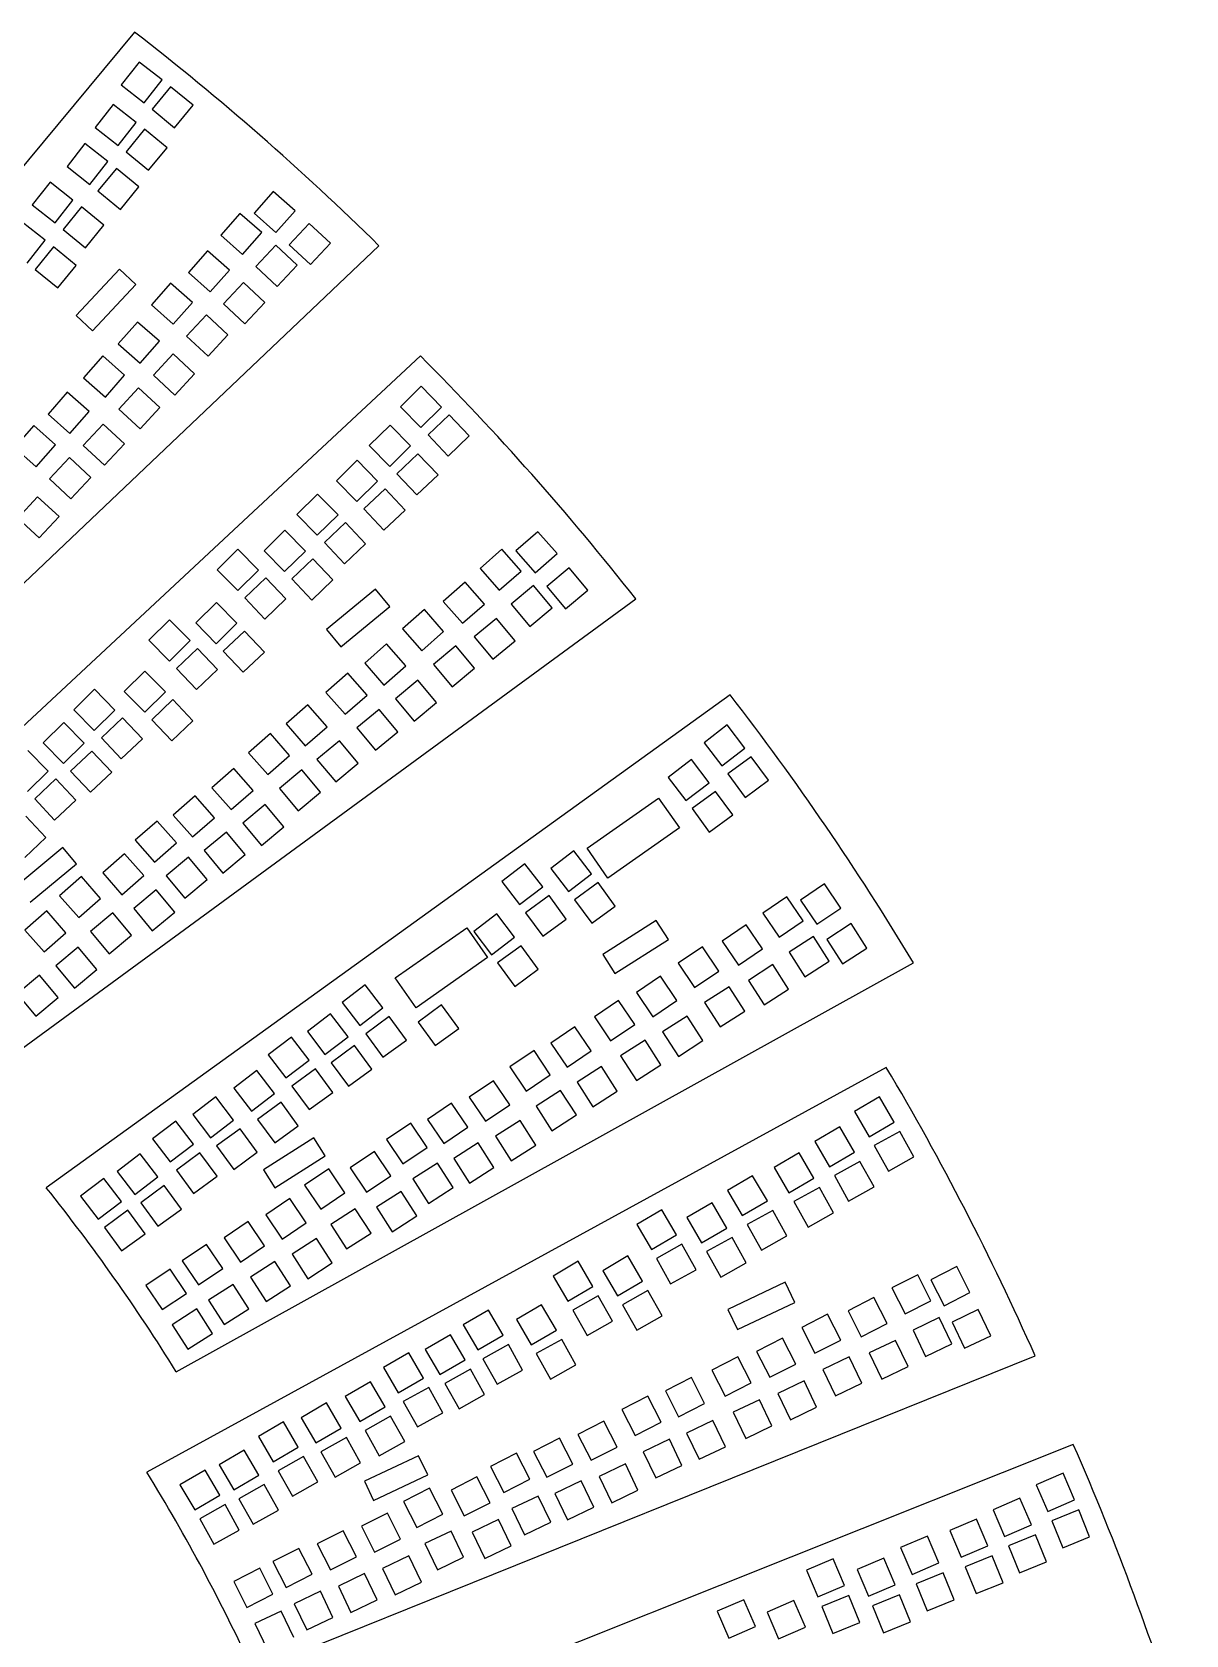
# Model space of a CAD drawing. Extents: x -234 to 632, y -244 to 547.
# Drawn here: x 454.2 to 612.7, y 295 to 515.2 of the extents above; entities that cross this region are included whole.
import ezdxf

# ---------------------------------------------------------------- set-up
doc = ezdxf.new("R2010")
doc.units = 0
doc.layers.get('0').update_dxf_attribs({"linetype": 'CONTINUOUS'})

msp = doc.modelspace()

# ---------------------------------------------------------------- linework, layer by layer
at = {"color": 7, "linetype": 'CONTINUOUS'}
for p, q in [((468.25, 515.23), (394.24, 426.14)), ((468.89, 511.11), (466.42, 507.96)), ((472.03, 508.64), (468.89, 511.11)), ((469.56, 505.49), (472.03, 508.64)), ((466.42, 507.96), (469.56, 505.49)), ((473.19, 507.71), (470.66, 504.62)), ((476.29, 505.18), (473.19, 507.71)), ((465.32, 505.26), (462.85, 502.12)), ((468.47, 502.8), (465.32, 505.26)), ((470.66, 504.62), (473.75, 502.08)), ((473.75, 502.08), (476.29, 505.18)), ((462.85, 502.12), (466, 499.65)), ((466, 499.65), (468.47, 502.8)), ((461.45, 499.9), (458.98, 496.75)), ((464.6, 497.43), (461.45, 499.9)), ((469.63, 501.87), (467.09, 498.77)), ((472.72, 499.33), (469.63, 501.87)), ((467.09, 498.77), (470.19, 496.24)), ((470.19, 496.24), (472.72, 499.33)), ((458.98, 496.75), (462.13, 494.28)), ((462.13, 494.28), (464.6, 497.43)), ((465.76, 496.5), (463.22, 493.41)), ((468.85, 493.97), (465.76, 496.5)), ((456.65, 494.61), (454.18, 491.47)), ((459.8, 492.14), (456.65, 494.61)), ((463.22, 493.41), (466.32, 490.87)), ((466.32, 490.87), (468.85, 493.97)), ((487.31, 493.33), (484.67, 490.33)), ((490.31, 490.68), (487.31, 493.33)), ((454.18, 491.47), (457.33, 489)), ((457.33, 489), (459.8, 492.14)), ((460.96, 491.21), (458.43, 488.12)), ((464.05, 488.68), (460.96, 491.21)), ((455.98, 486.64), (452.83, 489.11)), ((482.74, 490.32), (480.1, 487.32)), ((485.74, 487.68), (482.74, 490.32)), ((484.67, 490.33), (487.67, 487.68)), ((487.67, 487.68), (490.31, 490.68)), ((492.23, 488.95), (489.51, 486.02)), ((495.16, 486.23), (492.23, 488.95)), ((453.51, 483.49), (455.98, 486.64)), ((458.43, 488.12), (461.52, 485.59)), ((461.52, 485.59), (464.05, 488.68)), ((480.1, 487.32), (483.09, 484.68)), ((483.09, 484.68), (485.74, 487.68)), ((417.85, 406.15), (501.84, 485.88)), ((457.14, 485.71), (454.6, 482.61)), ((460.23, 483.17), (457.14, 485.71)), ((478.3, 485.19), (475.65, 482.19)), ((481.3, 482.54), (478.3, 485.19)), ((487.65, 485.94), (484.93, 483.01)), ((490.59, 483.22), (487.65, 485.94)), ((489.51, 486.02), (492.44, 483.3)), ((492.44, 483.3), (495.16, 486.23)), ((454.6, 482.61), (457.7, 480.08)), ((457.7, 480.08), (460.23, 483.17)), ((466.19, 482.67), (460.23, 476.3)), ((468.44, 480.56), (466.19, 482.67)), ((478.65, 479.54), (481.3, 482.54)), ((484.93, 483.01), (487.87, 480.29)), ((487.87, 480.29), (490.59, 483.22)), ((462.49, 474.19), (468.44, 480.56)), ((473.22, 480.74), (470.57, 477.74)), ((476.22, 478.09), (473.22, 480.74)), ((475.65, 482.19), (478.65, 479.54)), ((483.21, 480.81), (480.49, 477.87)), ((486.14, 478.09), (483.21, 480.81)), ((473.57, 475.09), (476.22, 478.09)), ((480.49, 477.87), (483.42, 475.15)), ((483.42, 475.15), (486.14, 478.09)), ((460.23, 476.3), (462.49, 474.19)), ((470.57, 477.74), (473.57, 475.09)), ((478.13, 476.36), (475.41, 473.43)), ((481.07, 473.64), (478.13, 476.36)), ((468.67, 475.39), (466.02, 472.39)), ((471.67, 472.75), (468.67, 475.39)), ((475.41, 473.43), (478.35, 470.71)), ((478.35, 470.71), (481.07, 473.64)), ((466.02, 472.39), (469.02, 469.75)), ((469.02, 469.75), (471.67, 472.75)), ((507.53, 470.73), (422.79, 391.79)), ((463.91, 470.74), (461.26, 467.74)), ((466.9, 468.09), (463.91, 470.74)), ((473.58, 471.01), (470.86, 468.08)), ((476.51, 468.29), (473.58, 471.01)), ((461.26, 467.74), (464.26, 465.09)), ((464.26, 465.09), (466.9, 468.09)), ((470.86, 468.08), (473.79, 465.36)), ((473.79, 465.36), (476.51, 468.29)), ((459.01, 465.74), (456.37, 462.74)), ((462.01, 463.09), (459.01, 465.74)), ((468.82, 466.36), (466.1, 463.43)), ((471.75, 463.64), (468.82, 466.36)), ((507.64, 466.57), (504.8, 463.76)), ((510.45, 463.72), (507.64, 466.57)), ((456.37, 462.74), (459.37, 460.09)), ((459.37, 460.09), (462.01, 463.09)), ((466.1, 463.43), (469.03, 460.71)), ((469.03, 460.71), (471.75, 463.64)), ((504.8, 463.76), (507.6, 460.91)), ((507.6, 460.91), (510.45, 463.72)), ((511.48, 462.65), (508.58, 459.9)), ((514.23, 459.74), (511.48, 462.65)), ((454.4, 461.16), (451.75, 458.16)), ((457.4, 458.51), (454.4, 461.16)), ((463.93, 461.36), (461.21, 458.43)), ((466.86, 458.64), (463.93, 461.36)), ((503.36, 461.22), (500.51, 458.42)), ((506.17, 458.37), (503.36, 461.22)), ((451.75, 458.16), (454.75, 455.51)), ((454.75, 455.51), (457.4, 458.51)), ((461.21, 458.43), (464.14, 455.71)), ((464.14, 455.71), (466.86, 458.64)), ((500.51, 458.42), (503.32, 455.57)), ((503.32, 455.57), (506.17, 458.37)), ((508.58, 459.9), (511.33, 456.99)), ((511.33, 456.99), (514.23, 459.74)), ((459.31, 456.78), (456.59, 453.84)), ((462.24, 454.06), (459.31, 456.78)), ((498.84, 456.4), (495.99, 453.59)), ((501.65, 453.55), (498.84, 456.4)), ((507.2, 457.31), (504.29, 454.56)), ((509.95, 454.4), (507.2, 457.31)), ((456.59, 453.84), (459.52, 451.12)), ((459.52, 451.12), (462.24, 454.06)), ((495.99, 453.59), (498.8, 450.74)), ((504.29, 454.56), (507.04, 451.65)), ((507.04, 451.65), (509.95, 454.4)), ((454.94, 451.38), (452.22, 448.45)), ((457.88, 448.66), (454.94, 451.38)), ((493.41, 451.76), (490.56, 448.95)), ((496.22, 448.91), (493.41, 451.76)), ((498.8, 450.74), (501.65, 453.55)), ((502.68, 452.48), (499.78, 449.73)), ((505.43, 449.57), (502.68, 452.48)), ((499.78, 449.73), (502.52, 446.82)), ((502.52, 446.82), (505.43, 449.57)), ((452.22, 448.45), (455.16, 445.73)), ((455.16, 445.73), (457.88, 448.66)), ((490.56, 448.95), (493.37, 446.11)), ((493.37, 446.11), (496.22, 448.91)), ((497.25, 447.84), (494.34, 445.1)), ((500, 444.94), (497.25, 447.84)), ((488.92, 446.79), (486.07, 443.98)), ((491.73, 443.94), (488.92, 446.79)), ((494.34, 445.1), (497.09, 442.19)), ((497.09, 442.19), (500, 444.94)), ((523.66, 446.59), (520.65, 443.95)), ((526.3, 443.58), (523.66, 446.59)), ((482.47, 444.17), (479.62, 441.37)), ((485.28, 441.32), (482.47, 444.17)), ((486.07, 443.98), (488.88, 441.13)), ((488.88, 441.13), (491.73, 443.94)), ((492.76, 442.87), (489.85, 440.12)), ((495.51, 439.96), (492.76, 442.87)), ((518.74, 444.19), (515.74, 441.55)), ((521.38, 441.18), (518.74, 444.19)), ((520.65, 443.95), (523.29, 440.94)), ((523.29, 440.94), (526.3, 443.58)), ((479.62, 441.37), (482.43, 438.52)), ((482.43, 438.52), (485.28, 441.32)), ((515.74, 441.55), (518.37, 438.54)), ((518.37, 438.54), (521.38, 441.18)), ((527.97, 441.62), (524.9, 439.05)), ((530.54, 438.55), (527.97, 441.62)), ((486.31, 440.25), (483.4, 437.51)), ((489.06, 437.35), (486.31, 440.25)), ((489.85, 440.12), (492.6, 437.21)), ((492.6, 437.21), (495.51, 439.96)), ((501.35, 438.7), (494.63, 433.15)), ((503.32, 436.32), (501.35, 438.7)), ((513.68, 439.66), (510.68, 437.02)), ((516.32, 436.65), (513.68, 439.66)), ((523.06, 439.22), (519.99, 436.66)), ((525.62, 436.15), (523.06, 439.22)), ((524.9, 439.05), (527.47, 435.98)), ((527.47, 435.98), (530.54, 438.55)), ((443.67, 368.95), (537.12, 437.35)), ((479.51, 436.86), (476.67, 434.06)), ((482.32, 434.01), (479.51, 436.86)), ((483.4, 437.51), (486.15, 434.6)), ((486.15, 434.6), (489.06, 437.35)), ((496.6, 430.77), (503.32, 436.32)), ((510.68, 437.02), (513.31, 434.01)), ((513.31, 434.01), (516.32, 436.65)), ((519.99, 436.66), (522.55, 433.59)), ((522.55, 433.59), (525.62, 436.15)), ((473.08, 434.48), (470.24, 431.67)), ((475.89, 431.63), (473.08, 434.48)), ((476.67, 434.06), (479.47, 431.21)), ((479.47, 431.21), (482.32, 434.01)), ((508.08, 435.89), (505.07, 433.25)), ((510.72, 432.88), (508.08, 435.89)), ((518, 434.69), (514.93, 432.13)), ((520.56, 431.62), (518, 434.69)), ((470.24, 431.67), (473.04, 428.82)), ((473.04, 428.82), (475.89, 431.63)), ((483.35, 432.94), (480.45, 430.2)), ((486.1, 430.04), (483.35, 432.94)), ((494.63, 433.15), (496.6, 430.77)), ((505.07, 433.25), (507.71, 430.25)), ((507.71, 430.25), (510.72, 432.88)), ((514.93, 432.13), (517.49, 429.06)), ((517.49, 429.06), (520.56, 431.62)), ((476.92, 430.56), (474.02, 427.81)), ((479.67, 427.65), (476.92, 430.56)), ((480.45, 430.2), (483.2, 427.29)), ((483.2, 427.29), (486.1, 430.04)), ((502.88, 431.17), (499.88, 428.53)), ((505.52, 428.16), (502.88, 431.17)), ((512.4, 430.92), (509.33, 428.36)), ((514.96, 427.85), (512.4, 430.92)), ((469.69, 427.44), (466.84, 424.63)), ((472.5, 424.59), (469.69, 427.44)), ((474.02, 427.81), (476.77, 424.91)), ((476.77, 424.91), (479.67, 427.65)), ((497.57, 427.16), (494.56, 424.52)), ((500.21, 424.15), (497.57, 427.16)), ((499.88, 428.53), (502.51, 425.52)), ((502.51, 425.52), (505.52, 428.16)), ((509.33, 428.36), (511.89, 425.29)), ((511.89, 425.29), (514.96, 427.85)), ((507.2, 426.2), (504.13, 423.64)), ((509.76, 423.13), (507.2, 426.2)), ((550.08, 424.19), (456.13, 356.46)), ((462.76, 424.94), (459.91, 422.14)), ((465.57, 422.09), (462.76, 424.94)), ((466.84, 424.63), (469.65, 421.78)), ((469.65, 421.78), (472.5, 424.59)), ((473.53, 423.52), (470.62, 420.77)), ((476.28, 420.61), (473.53, 423.52)), ((492.08, 422.82), (489.07, 420.18)), ((494.72, 419.81), (492.08, 422.82)), ((494.56, 424.52), (497.2, 421.51)), ((497.2, 421.51), (500.21, 424.15)), ((504.13, 423.64), (506.69, 420.57)), ((506.69, 420.57), (509.76, 423.13)), ((459.91, 422.14), (462.72, 419.29)), ((462.72, 419.29), (465.57, 422.09)), ((466.6, 421.02), (463.7, 418.28)), ((469.35, 418.12), (466.6, 421.02)), ((470.62, 420.77), (473.37, 417.86)), ((473.37, 417.86), (476.28, 420.61)), ((501.88, 422.19), (498.81, 419.63)), ((504.45, 419.12), (501.88, 422.19)), ((458.54, 420.38), (455.69, 417.57)), ((461.34, 417.53), (458.54, 420.38)), ((486.92, 418.86), (483.91, 416.23)), ((489.56, 415.86), (486.92, 418.86)), ((489.07, 420.18), (491.71, 417.18)), ((491.71, 417.18), (494.72, 419.81)), ((498.81, 419.63), (501.37, 416.56)), ((501.37, 416.56), (504.45, 419.12)), ((549.67, 420.04), (546.5, 417.61)), ((552.1, 416.86), (549.67, 420.04)), ((456.41, 413.7), (453.6, 416.55)), ((455.69, 417.57), (458.49, 414.73)), ((458.49, 414.73), (461.34, 417.53)), ((462.38, 416.46), (459.47, 413.72)), ((465.12, 413.56), (462.38, 416.46)), ((463.7, 418.28), (466.44, 415.37)), ((466.44, 415.37), (469.35, 418.12)), ((483.91, 416.23), (486.55, 413.22)), ((496.4, 417.85), (493.32, 415.29)), ((498.96, 414.78), (496.4, 417.85)), ((546.5, 417.61), (548.93, 414.44)), ((548.93, 414.44), (552.1, 416.86)), ((481.9, 414.07), (478.89, 411.43)), ((484.54, 411.06), (481.9, 414.07)), ((486.55, 413.22), (489.56, 415.86)), ((493.32, 415.29), (495.89, 412.22)), ((495.89, 412.22), (498.96, 414.78)), ((544.76, 415.28), (541.58, 412.85)), ((547.19, 412.1), (544.76, 415.28)), ((552.99, 415.67), (549.77, 413.31)), ((555.36, 412.45), (552.99, 415.67)), ((453.56, 410.89), (456.41, 413.7)), ((457.44, 412.63), (454.54, 409.88)), ((460.19, 409.72), (457.44, 412.63)), ((459.47, 413.72), (462.22, 410.81)), ((462.22, 410.81), (465.12, 413.56)), ((491.23, 413.9), (488.16, 411.33)), ((493.8, 410.82), (491.23, 413.9)), ((541.58, 412.85), (544.01, 409.67)), ((544.01, 409.67), (547.19, 412.1)), ((549.77, 413.31), (552.13, 410.08)), ((552.13, 410.08), (555.36, 412.45)), ((454.54, 409.88), (457.28, 406.97)), ((457.28, 406.97), (460.19, 409.72)), ((476.59, 410.31), (473.58, 407.67)), ((479.22, 407.3), (476.59, 410.31)), ((478.89, 411.43), (481.53, 408.42)), ((481.53, 408.42), (484.54, 411.06)), ((488.16, 411.33), (490.73, 408.26)), ((490.73, 408.26), (493.8, 410.82)), ((530.43, 403.1), (540.25, 409.99)), ((540.25, 409.99), (543.12, 405.9)), ((548.08, 410.91), (544.85, 408.55)), ((550.44, 407.68), (548.08, 410.91)), ((456.07, 404.59), (453.33, 407.5)), ((473.58, 407.67), (476.22, 404.66)), ((486.22, 409.1), (483.14, 406.54)), ((488.78, 406.03), (486.22, 409.1)), ((544.85, 408.55), (547.21, 405.32)), ((547.21, 405.32), (550.44, 407.68)), ((471.37, 406.84), (468.36, 404.21)), ((474, 403.84), (471.37, 406.84)), ((476.22, 404.66), (479.22, 407.3)), ((480.9, 405.34), (477.83, 402.78)), ((483.47, 402.27), (480.9, 405.34)), ((483.14, 406.54), (485.71, 403.47)), ((485.71, 403.47), (488.78, 406.03)), ((543.12, 405.9), (533.3, 399.01)), ((458.41, 403.2), (452.07, 397.96)), ((453.17, 401.84), (456.07, 404.59)), ((460.27, 400.95), (458.41, 403.2)), ((468.36, 404.21), (471, 401.2)), ((471, 401.2), (474, 403.84)), ((533.3, 399.01), (530.43, 403.1)), ((453.94, 395.71), (460.27, 400.95)), ((466.89, 402.36), (463.89, 399.72)), ((469.53, 399.35), (466.89, 402.36)), ((475.68, 401.88), (472.61, 399.31)), ((478.24, 398.81), (475.68, 401.88)), ((477.83, 402.78), (480.39, 399.7)), ((480.39, 399.7), (483.47, 402.27)), ((521.9, 400.97), (518.72, 398.54)), ((524.33, 397.8), (521.9, 400.97)), ((528.62, 402.76), (525.44, 400.33)), ((531.05, 399.58), (528.62, 402.76)), ((460.96, 399.22), (457.95, 396.59)), ((463.6, 396.22), (460.96, 399.22)), ((463.89, 399.72), (466.52, 396.71)), ((466.52, 396.71), (469.53, 399.35)), ((472.61, 399.31), (475.17, 396.24)), ((475.17, 396.24), (478.24, 398.81)), ((518.72, 398.54), (521.15, 395.37)), ((525.44, 400.33), (527.87, 397.15)), ((527.87, 397.15), (531.05, 399.58)), ((457.95, 396.59), (460.59, 393.58)), ((471.21, 397.39), (468.14, 394.83)), ((473.77, 394.32), (471.21, 397.39)), ((521.15, 395.37), (524.33, 397.8)), ((525.22, 396.61), (521.99, 394.24)), ((527.58, 393.38), (525.22, 396.61)), ((531.94, 398.39), (528.71, 396.03)), ((534.3, 395.16), (531.94, 398.39)), ((557.89, 396.45), (554.57, 394.21)), ((560.13, 393.14), (557.89, 396.45)), ((563.06, 398.21), (559.75, 395.97)), ((565.3, 394.9), (563.06, 398.21)), ((456.19, 394.5), (453.18, 391.86)), ((458.83, 391.49), (456.19, 394.5)), ((460.59, 393.58), (463.6, 396.22)), ((465.28, 394.26), (462.2, 391.69)), ((467.84, 391.19), (465.28, 394.26)), ((468.14, 394.83), (470.7, 391.76)), ((470.7, 391.76), (473.77, 394.32)), ((521.99, 394.24), (524.35, 391.02)), ((528.71, 396.03), (531.08, 392.8)), ((531.08, 392.8), (534.3, 395.16)), ((554.57, 394.21), (556.81, 390.9)), ((559.75, 395.97), (561.99, 392.66)), ((561.99, 392.66), (565.3, 394.9)), ((504.07, 385.29), (513.9, 392.18)), ((513.9, 392.18), (516.77, 388.09)), ((518.05, 394.09), (514.87, 391.66)), ((520.48, 390.91), (518.05, 394.09)), ((524.35, 391.02), (527.58, 393.38)), ((539.94, 393.18), (532.58, 388.51)), ((541.6, 390.58), (539.94, 393.18)), ((552.3, 392.59), (548.99, 390.35)), ((554.54, 389.27), (552.3, 392.59)), ((556.81, 390.9), (560.13, 393.14)), ((566.72, 392.75), (563.36, 390.59)), ((568.88, 389.38), (566.72, 392.75)), ((453.18, 391.86), (455.82, 388.86)), ((455.82, 388.86), (458.83, 391.49)), ((462.2, 391.69), (464.77, 388.62)), ((464.77, 388.62), (467.84, 391.19)), ((514.87, 391.66), (517.3, 388.48)), ((517.3, 388.48), (520.48, 390.91)), ((521.37, 389.72), (518.14, 387.36)), ((523.73, 386.49), (521.37, 389.72)), ((534.24, 385.9), (541.6, 390.58)), ((548.99, 390.35), (551.23, 387.03)), ((561.55, 390.98), (558.18, 388.82)), ((563.7, 387.61), (561.55, 390.98)), ((563.36, 390.59), (565.51, 387.22)), ((460.51, 389.53), (457.44, 386.97)), ((463.07, 386.46), (460.51, 389.53)), ((516.77, 388.09), (506.94, 381.2)), ((532.58, 388.51), (534.24, 385.9)), ((546.27, 389.55), (542.96, 387.31)), ((548.51, 386.24), (546.27, 389.55)), ((551.23, 387.03), (554.54, 389.27)), ((558.18, 388.82), (560.34, 385.45)), ((560.34, 385.45), (563.7, 387.61)), ((565.51, 387.22), (568.88, 389.38)), ((455.21, 385.68), (452.14, 383.12)), ((457.78, 382.61), (455.21, 385.68)), ((457.44, 386.97), (460, 383.9)), ((460, 383.9), (463.07, 386.46)), ((473.99, 331.2), (575.27, 387.37)), ((518.14, 387.36), (520.5, 384.13)), ((520.5, 384.13), (523.73, 386.49)), ((540.52, 385.52), (537.21, 383.28)), ((542.76, 382.2), (540.52, 385.52)), ((542.96, 387.31), (545.2, 384)), ((545.2, 384), (548.51, 386.24)), ((555.96, 387.12), (552.59, 384.96)), ((558.12, 383.75), (555.96, 387.12)), ((452.14, 383.12), (454.71, 380.05)), ((499.94, 384.36), (496.76, 381.93)), ((502.37, 381.18), (499.94, 384.36)), ((506.94, 381.2), (504.07, 385.29)), ((537.21, 383.28), (539.45, 379.96)), ((549.93, 384.08), (546.56, 381.92)), ((552.09, 380.72), (549.93, 384.08)), ((552.59, 384.96), (554.75, 381.59)), ((554.75, 381.59), (558.12, 383.75)), ((454.71, 380.05), (457.78, 382.61)), ((496.76, 381.93), (499.19, 378.75)), ((499.19, 378.75), (502.37, 381.18)), ((510.44, 381.6), (507.21, 379.24)), ((512.8, 378.37), (510.44, 381.6)), ((534.75, 382.2), (531.43, 379.96)), ((536.99, 378.89), (534.75, 382.2)), ((539.45, 379.96), (542.76, 382.2)), ((546.56, 381.92), (548.72, 378.56)), ((495.17, 380.36), (492, 377.94)), ((497.6, 377.19), (495.17, 380.36)), ((503.26, 379.99), (500.03, 377.63)), ((505.62, 376.76), (503.26, 379.99)), ((507.21, 379.24), (509.58, 376.01)), ((531.43, 379.96), (533.67, 376.65)), ((533.67, 376.65), (536.99, 378.89)), ((544.18, 380.05), (540.81, 377.89)), ((546.34, 376.68), (544.18, 380.05)), ((548.72, 378.56), (552.09, 380.72)), ((489.8, 377.18), (486.62, 374.75)), ((492.23, 374), (489.8, 377.18)), ((492, 377.94), (494.42, 374.76)), ((494.42, 374.76), (497.6, 377.19)), ((500.03, 377.63), (502.39, 374.4)), ((502.39, 374.4), (505.62, 376.76)), ((509.58, 376.01), (512.8, 378.37)), ((528.76, 378.59), (525.45, 376.35)), ((531, 375.27), (528.76, 378.59)), ((538.41, 376.73), (535.04, 374.58)), ((540.56, 373.37), (538.41, 376.73)), ((540.81, 377.89), (542.97, 374.52)), ((542.97, 374.52), (546.34, 376.68)), ((486.62, 374.75), (489.05, 371.57)), ((498.49, 376), (495.26, 373.63)), ((500.86, 372.77), (498.49, 376)), ((523.14, 375.31), (519.83, 373.07)), ((525.38, 371.99), (523.14, 375.31)), ((525.45, 376.35), (527.69, 373.03)), ((527.69, 373.03), (531, 375.27)), ((535.04, 374.58), (537.2, 371.21)), ((571.54, 373.01), (469.96, 317.39)), ((485.07, 372.6), (481.89, 370.17)), ((487.5, 369.42), (485.07, 372.6)), ((489.05, 371.57), (492.23, 374)), ((493.12, 372.81), (489.89, 370.45)), ((495.48, 369.58), (493.12, 372.81)), ((495.26, 373.63), (497.63, 370.41)), ((497.63, 370.41), (500.86, 372.77)), ((519.83, 373.07), (522.07, 369.75)), ((532.42, 373.12), (529.05, 370.96)), ((534.58, 369.75), (532.42, 373.12)), ((537.2, 371.21), (540.56, 373.37)), ((481.89, 370.17), (484.32, 366.99)), ((489.89, 370.45), (492.25, 367.22)), ((517.56, 371.18), (514.25, 368.94)), ((519.81, 367.86), (517.56, 371.18)), ((522.07, 369.75), (525.38, 371.99)), ((529.05, 370.96), (531.21, 367.59)), ((479.43, 368.95), (476.25, 366.52)), ((481.85, 365.77), (479.43, 368.95)), ((484.32, 366.99), (487.5, 369.42)), ((488.39, 368.23), (485.16, 365.87)), ((490.75, 365), (488.39, 368.23)), ((492.25, 367.22), (495.48, 369.58)), ((511.82, 368.11), (508.51, 365.87)), ((514.06, 364.8), (511.82, 368.11)), ((514.25, 368.94), (516.49, 365.62)), ((516.49, 365.62), (519.81, 367.86)), ((526.8, 369.84), (523.44, 367.68)), ((528.96, 366.47), (526.8, 369.84)), ((531.21, 367.59), (534.58, 369.75)), ((570.62, 368.95), (567.17, 366.93)), ((572.64, 365.5), (570.62, 368.95)), ((473.92, 365.64), (470.74, 363.21)), ((476.35, 362.47), (473.92, 365.64)), ((476.25, 366.52), (478.68, 363.34)), ((478.68, 363.34), (481.85, 365.77)), ((485.16, 365.87), (487.53, 362.64)), ((508.51, 365.87), (510.75, 362.56)), ((521.22, 365.71), (517.86, 363.55)), ((523.38, 362.34), (521.22, 365.71)), ((523.44, 367.68), (525.59, 364.31)), ((525.59, 364.31), (528.96, 366.47)), ((567.17, 366.93), (569.19, 363.48)), ((569.19, 363.48), (572.64, 365.5)), ((482.75, 364.58), (479.52, 362.22)), ((485.11, 361.35), (482.75, 364.58)), ((492.9, 363.33), (485.96, 358.92)), ((487.53, 362.64), (490.75, 365)), ((494.46, 360.86), (492.9, 363.33)), ((506.21, 365.33), (502.89, 363.09)), ((508.45, 362.01), (506.21, 365.33)), ((510.75, 362.56), (514.06, 364.8)), ((517.86, 363.55), (520.02, 360.18)), ((565.15, 364.83), (561.7, 362.81)), ((567.17, 361.37), (565.15, 364.83)), ((573.38, 364.21), (569.88, 362.26)), ((575.32, 360.71), (573.38, 364.21)), ((469.03, 361.14), (465.85, 358.71)), ((471.46, 357.96), (469.03, 361.14)), ((470.74, 363.21), (473.17, 360.04)), ((473.17, 360.04), (476.35, 362.47)), ((477.24, 361.27), (474.01, 358.91)), ((479.6, 358.05), (477.24, 361.27)), ((479.52, 362.22), (481.88, 358.99)), ((481.88, 358.99), (485.11, 361.35)), ((501.21, 361.44), (497.9, 359.2)), ((503.45, 358.12), (501.21, 361.44)), ((502.89, 363.09), (505.13, 359.77)), ((505.13, 359.77), (508.45, 362.01)), ((515.48, 362.64), (512.11, 360.48)), ((517.64, 359.27), (515.48, 362.64)), ((520.02, 360.18), (523.38, 362.34)), ((559.59, 361.26), (556.13, 359.24)), ((561.6, 357.81), (559.59, 361.26)), ((561.7, 362.81), (563.72, 359.35)), ((563.72, 359.35), (567.17, 361.37)), ((569.88, 362.26), (571.83, 358.77)), ((474.01, 358.91), (476.37, 355.68)), ((485.96, 358.92), (487.52, 356.46)), ((487.52, 356.46), (494.46, 360.86)), ((494.93, 359.07), (491.62, 356.83)), ((497.17, 355.76), (494.93, 359.07)), ((497.9, 359.2), (500.14, 355.88)), ((509.87, 359.86), (506.5, 357.7)), ((512.03, 356.49), (509.87, 359.86)), ((512.11, 360.48), (514.27, 357.12)), ((514.27, 357.12), (517.64, 359.27)), ((556.13, 359.24), (558.15, 355.79)), ((567.91, 360.08), (564.42, 358.14)), ((569.86, 356.59), (567.91, 360.08)), ((571.83, 358.77), (575.32, 360.71)), ((464.03, 357.76), (460.85, 355.33)), ((466.46, 354.58), (464.03, 357.76)), ((465.85, 358.71), (468.28, 355.54)), ((468.28, 355.54), (471.46, 357.96)), ((472.35, 356.77), (469.12, 354.41)), ((474.71, 353.55), (472.35, 356.77)), ((476.37, 355.68), (479.6, 358.05)), ((491.62, 356.83), (493.86, 353.52)), ((500.14, 355.88), (503.45, 358.12)), ((506.5, 357.7), (508.66, 354.33)), ((553.18, 358.11), (549.73, 356.09)), ((555.2, 354.66), (553.18, 358.11)), ((558.15, 355.79), (561.6, 357.81)), ((564.42, 358.14), (566.36, 354.64)), ((460.85, 355.33), (463.28, 352.15)), ((463.28, 352.15), (466.46, 354.58)), ((489.61, 354.98), (486.3, 352.74)), ((491.85, 351.67), (489.61, 354.98)), ((493.86, 353.52), (497.17, 355.76)), ((504.87, 355.97), (501.5, 353.81)), ((507.03, 352.6), (504.87, 355.97)), ((508.66, 354.33), (512.03, 356.49)), ((549.73, 356.09), (551.74, 352.64)), ((551.74, 352.64), (555.2, 354.66)), ((562.34, 356.52), (558.85, 354.57)), ((558.85, 354.57), (560.79, 351.08)), ((564.29, 353.02), (562.34, 356.52)), ((566.36, 354.64), (569.86, 356.59)), ((467.35, 353.39), (464.12, 351.03)), ((469.71, 350.16), (467.35, 353.39)), ((469.12, 354.41), (471.48, 351.18)), ((471.48, 351.18), (474.71, 353.55)), ((486.3, 352.74), (488.54, 349.43)), ((498.59, 353.6), (495.22, 351.44)), ((500.75, 350.23), (498.59, 353.6)), ((501.5, 353.81), (503.66, 350.44)), ((503.66, 350.44), (507.03, 352.6)), ((540.71, 353.45), (537.25, 351.43)), ((542.72, 350), (540.71, 353.45)), ((547.6, 354.39), (544.15, 352.37)), ((544.15, 352.37), (546.17, 348.92)), ((549.62, 350.94), (547.6, 354.39)), ((555.93, 353.37), (552.44, 351.42)), ((557.88, 349.87), (555.93, 353.37)), ((560.79, 351.08), (564.29, 353.02)), ((464.12, 351.03), (466.48, 347.8)), ((466.48, 347.8), (469.71, 350.16)), ((483.87, 351.82), (480.56, 349.58)), ((486.12, 348.51), (483.87, 351.82)), ((488.54, 349.43), (491.85, 351.67)), ((495.22, 351.44), (497.38, 348.08)), ((497.38, 348.08), (500.75, 350.23)), ((537.25, 351.43), (539.27, 347.98)), ((546.17, 348.92), (549.62, 350.94)), ((552.44, 351.42), (554.39, 347.92)), ((478.14, 348.67), (474.82, 346.43)), ((480.38, 345.36), (478.14, 348.67)), ((480.56, 349.58), (482.8, 346.27)), ((482.8, 346.27), (486.12, 348.51)), ((493.27, 349.51), (489.9, 347.35)), ((495.43, 346.14), (493.27, 349.51)), ((539.27, 347.98), (542.72, 350)), ((543.46, 348.71), (539.97, 346.76)), ((545.41, 345.21), (543.46, 348.71)), ((550.36, 349.65), (546.86, 347.7)), ((552.3, 346.16), (550.36, 349.65)), ((554.39, 347.92), (557.88, 349.87)), ((474.82, 346.43), (477.06, 343.12)), ((487.53, 346.35), (484.17, 344.19)), ((489.69, 342.98), (487.53, 346.35)), ((489.9, 347.35), (492.06, 343.98)), ((492.06, 343.98), (495.43, 346.14)), ((529.22, 346.37), (525.77, 344.35)), ((531.24, 342.92), (529.22, 346.37)), ((536.04, 347.1), (532.59, 345.08)), ((538.06, 343.64), (536.04, 347.1)), ((539.97, 346.76), (541.91, 343.27)), ((546.86, 347.7), (548.81, 344.21)), ((548.81, 344.21), (552.3, 346.16)), ((473.14, 345.29), (469.82, 343.05)), ((475.38, 341.97), (473.14, 345.29)), ((477.06, 343.12), (480.38, 345.36)), ((484.17, 344.19), (486.33, 340.83)), ((525.77, 344.35), (527.78, 340.9)), ((532.59, 345.08), (534.6, 341.62)), ((534.6, 341.62), (538.06, 343.64)), ((541.91, 343.27), (545.41, 345.21)), ((557.65, 343.49), (549.77, 339.77)), ((558.98, 340.7), (557.65, 343.49)), ((575.86, 344.52), (572.3, 342.71)), ((577.68, 340.96), (575.86, 344.52)), ((581.22, 345.64), (577.65, 343.82)), ((577.65, 343.82), (579.47, 340.26)), ((583.03, 342.07), (581.22, 345.64)), ((469.82, 343.05), (472.06, 339.73)), ((472.06, 339.73), (475.38, 341.97)), ((481.8, 343.2), (478.43, 341.05)), ((483.96, 339.84), (481.8, 343.2)), ((486.33, 340.83), (489.69, 342.98)), ((527.78, 340.9), (531.24, 342.92)), ((531.97, 341.63), (528.48, 339.68)), ((533.92, 338.13), (531.97, 341.63)), ((538.79, 342.35), (535.3, 340.4)), ((540.74, 338.86), (538.79, 342.35)), ((569.84, 341.38), (566.28, 339.57)), ((571.66, 337.82), (569.84, 341.38)), ((572.3, 342.71), (574.11, 339.15)), ((579.47, 340.26), (583.03, 342.07)), ((476.8, 339.82), (473.43, 337.66)), ((478.96, 336.45), (476.8, 339.82)), ((478.43, 341.05), (480.59, 337.68)), ((480.59, 337.68), (483.96, 339.84)), ((516.87, 339.67), (513.41, 337.65)), ((518.88, 336.22), (516.87, 339.67)), ((524.19, 340.38), (520.74, 338.36)), ((526.21, 336.93), (524.19, 340.38)), ((528.48, 339.68), (530.43, 336.19)), ((535.3, 340.4), (537.25, 336.91)), ((549.77, 339.77), (551.1, 336.98)), ((551.1, 336.98), (558.98, 340.7)), ((563.48, 339.11), (559.92, 337.3)), ((565.3, 335.55), (563.48, 339.11)), ((566.28, 339.57), (568.09, 336)), ((574.11, 339.15), (577.68, 340.96)), ((584.18, 339.76), (580.57, 338.03)), ((585.9, 336.15), (584.18, 339.76)), ((473.43, 337.66), (475.59, 334.29)), ((513.41, 337.65), (515.43, 334.2)), ((520.74, 338.36), (522.76, 334.91)), ((522.76, 334.91), (526.21, 336.93)), ((530.43, 336.19), (533.92, 338.13)), ((537.25, 336.91), (540.74, 338.86)), ((559.92, 337.3), (561.73, 333.73)), ((568.09, 336), (571.66, 337.82)), ((578.82, 338.65), (575.21, 336.92)), ((575.21, 336.92), (576.94, 333.31)), ((580.55, 335.04), (578.82, 338.65)), ((580.57, 338.03), (582.3, 334.42)), ((475.59, 334.29), (478.96, 336.45)), ((511.65, 336.29), (508.19, 334.27)), ((513.66, 332.84), (511.65, 336.29)), ((515.43, 334.2), (518.88, 336.22)), ((519.62, 334.93), (516.13, 332.98)), ((521.57, 331.43), (519.62, 334.93)), ((526.95, 335.64), (523.45, 333.69)), ((528.89, 332.14), (526.95, 335.64)), ((557.28, 335.82), (553.72, 334)), ((559.1, 332.25), (557.28, 335.82)), ((561.73, 333.73), (565.3, 335.55)), ((572.8, 335.5), (569.19, 333.78)), ((574.53, 331.9), (572.8, 335.5)), ((576.94, 333.31), (580.55, 335.04)), ((582.3, 334.42), (585.9, 336.15)), ((484.56, 290.12), (591.99, 333.37)), ((505.92, 333.79), (502.47, 331.77)), ((507.94, 330.34), (505.92, 333.79)), ((508.19, 334.27), (510.21, 330.82)), ((510.21, 330.82), (513.66, 332.84)), ((516.13, 332.98), (518.07, 329.49)), ((523.45, 333.69), (525.4, 330.2)), ((551.14, 333.24), (547.58, 331.42)), ((552.96, 329.67), (551.14, 333.24)), ((553.72, 334), (555.53, 330.44)), ((566.44, 333.23), (562.83, 331.51)), ((568.17, 329.63), (566.44, 333.23)), ((569.19, 333.78), (570.92, 330.17)), ((502.47, 331.77), (504.48, 328.32)), ((504.48, 328.32), (507.94, 330.34)), ((514.4, 331.55), (510.91, 329.6)), ((516.35, 328.06), (514.4, 331.55)), ((518.07, 329.49), (521.57, 331.43)), ((525.4, 330.2), (528.89, 332.14)), ((544.76, 330.39), (541.19, 328.57)), ((546.57, 326.83), (544.76, 330.39)), ((547.58, 331.42), (549.39, 327.86)), ((555.53, 330.44), (559.1, 332.25)), ((562.83, 331.51), (564.56, 327.9)), ((570.92, 330.17), (574.53, 331.9)), ((500.66, 329.83), (497.21, 327.81)), ((502.68, 326.38), (500.66, 329.83)), ((508.67, 329.05), (505.18, 327.1)), ((510.62, 325.55), (508.67, 329.05)), ((510.91, 329.6), (512.85, 326.11)), ((541.19, 328.57), (543.01, 325.01)), ((549.39, 327.86), (552.96, 329.67)), ((560.24, 329.94), (556.63, 328.21)), ((556.63, 328.21), (558.36, 324.6)), ((561.97, 326.33), (560.24, 329.94)), ((564.56, 327.9), (568.17, 329.63)), ((494.61, 326.91), (491.16, 324.89)), ((496.63, 323.45), (494.61, 326.91)), ((497.21, 327.81), (499.23, 324.36)), ((499.23, 324.36), (502.68, 326.38)), ((505.18, 327.1), (507.13, 323.61)), ((512.85, 326.11), (516.35, 328.06)), ((538.78, 327.83), (535.21, 326.01)), ((535.21, 326.01), (537.03, 322.45)), ((540.59, 324.26), (538.78, 327.83)), ((543.01, 325.01), (546.57, 326.83)), ((554.1, 327.36), (550.49, 325.63)), ((555.83, 323.75), (554.1, 327.36)), ((558.36, 324.6), (561.97, 326.33)), ((488.74, 324.3), (485.29, 322.29)), ((490.76, 320.85), (488.74, 324.3)), ((491.16, 324.89), (493.18, 321.43)), ((503.42, 325.09), (499.92, 323.14)), ((505.37, 321.6), (503.42, 325.09)), ((507.13, 323.61), (510.62, 325.55)), ((532.73, 324.42), (529.17, 322.6)), ((534.55, 320.85), (532.73, 324.42)), ((537.03, 322.45), (540.59, 324.26)), ((547.71, 324.51), (544.11, 322.78)), ((549.44, 320.9), (547.71, 324.51)), ((550.49, 325.63), (552.22, 322.03)), ((552.22, 322.03), (555.83, 323.75)), ((485.29, 322.29), (487.31, 318.83)), ((493.18, 321.43), (496.63, 323.45)), ((497.37, 322.16), (493.87, 320.22)), ((499.31, 318.67), (497.37, 322.16)), ((499.92, 323.14), (501.87, 319.65)), ((501.87, 319.65), (505.37, 321.6)), ((526.66, 322.08), (523.09, 320.26)), ((528.47, 318.52), (526.66, 322.08)), ((529.17, 322.6), (530.98, 319.04)), ((541.74, 321.95), (538.13, 320.22)), ((543.46, 318.34), (541.74, 321.95)), ((544.11, 322.78), (545.83, 319.18)), ((483.33, 320.44), (479.88, 318.42)), ((485.35, 316.99), (483.33, 320.44)), ((487.31, 318.83), (490.76, 320.85)), ((491.49, 319.56), (488, 317.61)), ((597.22, 321.19), (489.63, 278.31)), ((493.44, 316.07), (491.49, 319.56)), ((493.87, 320.22), (495.82, 316.72)), ((507.29, 319.67), (499.86, 316.15)), ((508.54, 317.03), (507.29, 319.67)), ((520.74, 320.01), (517.18, 318.2)), ((522.56, 316.45), (520.74, 320.01)), ((523.09, 320.26), (524.91, 316.7)), ((530.98, 319.04), (534.55, 320.85)), ((538.13, 320.22), (539.86, 316.61)), ((545.83, 319.18), (549.44, 320.9)), ((477.95, 317.7), (474.5, 315.68)), ((479.97, 314.24), (477.95, 317.7)), ((479.88, 318.42), (481.89, 314.97)), ((488, 317.61), (489.95, 314.12)), ((495.82, 316.72), (499.31, 318.67)), ((517.18, 318.2), (518.99, 314.63)), ((524.91, 316.7), (528.47, 318.52)), ((535.69, 318.54), (532.08, 316.81)), ((537.42, 314.93), (535.69, 318.54)), ((539.86, 316.61), (543.46, 318.34)), ((595.82, 317.27), (592.14, 315.68)), ((597.4, 313.59), (595.82, 317.27)), ((474.5, 315.68), (476.52, 312.23)), ((481.89, 314.97), (485.35, 316.99)), ((486.08, 315.7), (482.59, 313.75)), ((488.03, 312.2), (486.08, 315.7)), ((489.95, 314.12), (493.44, 316.07)), ((499.86, 316.15), (501.1, 313.51)), ((501.1, 313.51), (508.54, 317.03)), ((508.78, 315.19), (505.22, 313.38)), ((510.6, 311.63), (508.78, 315.19)), ((515.3, 316.77), (511.74, 314.95)), ((511.74, 314.95), (513.55, 311.39)), ((517.12, 313.2), (515.3, 316.77)), ((518.99, 314.63), (522.56, 316.45)), ((529.61, 316.2), (526.01, 314.47)), ((531.34, 312.59), (529.61, 316.2)), ((532.08, 316.81), (533.81, 313.2)), ((533.81, 313.2), (537.42, 314.93)), ((592.14, 315.68), (593.73, 312.01)), ((476.52, 312.23), (479.97, 314.24)), ((480.71, 312.95), (477.21, 311.01)), ((482.65, 309.46), (480.71, 312.95)), ((482.59, 313.75), (484.54, 310.26)), ((505.22, 313.38), (507.03, 309.81)), ((513.55, 311.39), (517.12, 313.2)), ((523.7, 314.13), (520.09, 312.41)), ((525.43, 310.53), (523.7, 314.13)), ((526.01, 314.47), (527.73, 310.87)), ((589.89, 313.84), (586.22, 312.25)), ((591.47, 310.16), (589.89, 313.84)), ((593.73, 312.01), (597.4, 313.59)), ((477.21, 311.01), (479.16, 307.51)), ((484.54, 310.26), (488.03, 312.2)), ((502.99, 311.79), (499.43, 309.97)), ((504.81, 308.22), (502.99, 311.79)), ((507.03, 309.81), (510.6, 311.63)), ((518.26, 310.89), (514.65, 309.16)), ((519.99, 307.28), (518.26, 310.89)), ((520.09, 312.41), (521.82, 308.8)), ((521.82, 308.8), (525.43, 310.53)), ((527.73, 310.87), (531.34, 312.59)), ((583.93, 310.97), (580.26, 309.39)), ((585.51, 307.3), (583.93, 310.97)), ((586.22, 312.25), (587.8, 308.58)), ((597.98, 312.22), (594.27, 310.71)), ((594.27, 310.71), (595.78, 307.01)), ((599.48, 308.52), (597.98, 312.22)), ((479.16, 307.51), (482.65, 309.46)), ((496.91, 309.36), (493.35, 307.54)), ((498.73, 305.79), (496.91, 309.36)), ((499.43, 309.97), (501.24, 306.41)), ((511.74, 309.31), (508.13, 307.59)), ((513.46, 305.71), (511.74, 309.31)), ((514.65, 309.16), (516.38, 305.55)), ((577.19, 308.62), (573.51, 307.04)), ((578.77, 304.95), (577.19, 308.62)), ((580.26, 309.39), (581.84, 305.72)), ((587.8, 308.58), (591.47, 310.16)), ((592.05, 308.79), (588.34, 307.28)), ((593.56, 305.09), (592.05, 308.79)), ((595.78, 307.01), (599.48, 308.52)), ((490.83, 306.94), (487.27, 305.13)), ((492.65, 303.38), (490.83, 306.94)), ((493.35, 307.54), (495.16, 303.98)), ((501.24, 306.41), (504.81, 308.22)), ((508.13, 307.59), (509.86, 303.98)), ((516.38, 305.55), (519.99, 307.28)), ((573.51, 307.04), (575.1, 303.36)), ((581.84, 305.72), (585.51, 307.3)), ((588.34, 307.28), (589.85, 303.58)), ((485.45, 304.2), (481.89, 302.39)), ((487.27, 300.64), (485.45, 304.2)), ((487.27, 305.13), (489.08, 301.56)), ((495.16, 303.98), (498.73, 305.79)), ((505.95, 305.91), (502.34, 304.18)), ((502.34, 304.18), (504.07, 300.57)), ((507.68, 302.3), (505.95, 305.91)), ((509.86, 303.98), (513.46, 305.71)), ((564.24, 305.51), (560.57, 303.93)), ((560.57, 303.93), (562.15, 300.26)), ((565.82, 301.84), (564.24, 305.51)), ((571.2, 305.61), (567.52, 304.03)), ((567.52, 304.03), (569.11, 300.35)), ((572.78, 301.94), (571.2, 305.61)), ((575.1, 303.36), (578.77, 304.95)), ((586.09, 305.93), (582.38, 304.42)), ((582.38, 304.42), (583.89, 300.72)), ((587.6, 302.22), (586.09, 305.93)), ((589.85, 303.58), (593.56, 305.09)), ((481.89, 302.39), (483.7, 298.82)), ((489.08, 301.56), (492.65, 303.38)), ((499.87, 303.48), (496.26, 301.75)), ((496.26, 301.75), (497.99, 298.15)), ((501.6, 299.87), (499.87, 303.48)), ((504.07, 300.57), (507.68, 302.3)), ((562.15, 300.26), (565.82, 301.84)), ((569.11, 300.35), (572.78, 301.94)), ((579.35, 303.58), (575.64, 302.07)), ((575.64, 302.07), (577.15, 298.37)), ((580.85, 299.87), (579.35, 303.58)), ((583.89, 300.72), (587.6, 302.22)), ((483.7, 298.82), (487.27, 300.64)), ((493.79, 301.07), (490.18, 299.34)), ((495.52, 297.46), (493.79, 301.07)), ((497.99, 298.15), (501.6, 299.87)), ((551.98, 299.88), (548.31, 298.29)), ((553.56, 296.21), (551.98, 299.88)), ((558.84, 299.77), (555.16, 298.19)), ((560.42, 296.1), (558.84, 299.77)), ((566.4, 300.47), (562.69, 298.96)), ((567.91, 296.76), (566.4, 300.47)), ((573.36, 300.57), (569.65, 299.06)), ((574.86, 296.86), (573.36, 300.57)), ((577.15, 298.37), (580.85, 299.87)), ((488.41, 298.32), (484.8, 296.6)), ((490.14, 294.71), (488.41, 298.32)), ((490.18, 299.34), (491.91, 295.73)), ((491.91, 295.73), (495.52, 297.46)), ((548.31, 298.29), (549.89, 294.62)), ((555.16, 298.19), (556.75, 294.51)), ((562.69, 298.96), (564.2, 295.26)), ((569.65, 299.06), (571.16, 295.35)), ((484.8, 296.6), (486.53, 292.99)), ((549.89, 294.62), (553.56, 296.21)), ((556.75, 294.51), (560.42, 296.1)), ((564.2, 295.26), (567.91, 296.76)), ((571.16, 295.35), (574.86, 296.86))]:
    msp.add_line(p, q, dxfattribs=at)
for centre, radius, start, end in [((237.96, 217.65), 376.27, 45.4684, 52.2648), ((241.25, 204.86), 376.29, 38.1595, 44.9556), ((252.63, 193.73), 376.28, 30.9714, 37.7677), ((247.95, 180.98), 376.28, 23.8906, 30.6868), ((253.59, 194.4), 259.4, 31.8282, 38.6657), ((252.71, 169.86), 376.29, 16.9176, 23.7138), ((248.99, 181.53), 259.39, 24.7474, 31.5849)]:
    msp.add_arc(centre, radius, start, end, dxfattribs=at)

doc.saveas('drawing.dxf')
